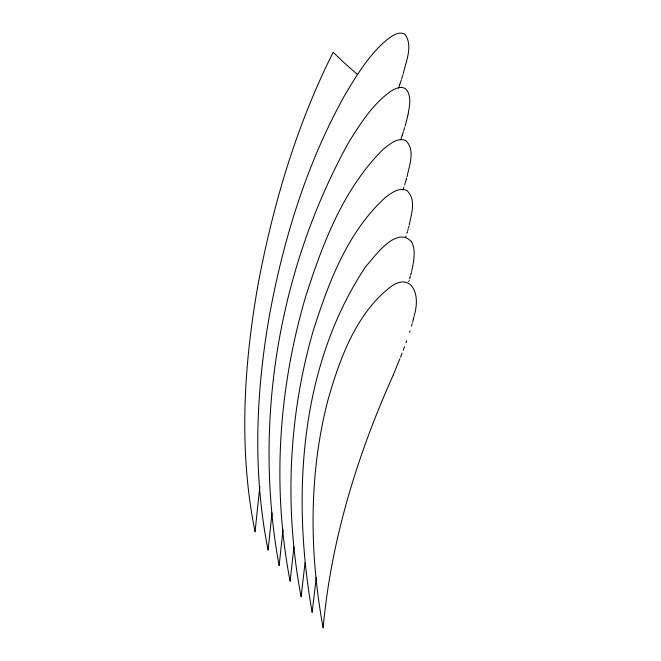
<?xml version="1.0" encoding="UTF-8"?>
<svg xmlns="http://www.w3.org/2000/svg" width="661" height="661" viewBox="0 0 661 661"><rect width="100%" height="100%" fill="white"/><g stroke="black" fill="none" stroke-linecap="round" stroke-linejoin="round"><path stroke-width="0.99" d="M272.002 512.944L268.11 550.142C252.419 472.251 255.881 391.56 269.762 313.678C283.858 237.968 306.952 163.16 344.513 95.647C356.948 74.792 369.887 53.07 389.304 37.9C393.369 35.165 398.5 31.736 403.582 33.653A5.197 5.197 0 0 1 404.482 34.182L405.383 34.975A21.102 21.102 0 0 1 405.796 35.397C412.712 47.047 405.945 61.514 403.317 73.561M259.839 486.364L255.063 531.75C238.464 449.901 243.719 365.136 258.261 283.412C273.324 203.687 296.624 124.896 333.202 52.26A434.88 434.599 -72.8 0 0 357.626 74.569M283.04 529.387L279.116 565.709C252.923 422.42 278.43 269.349 348.917 141.975C360.559 123.425 372.754 103.984 390.973 91.168C394.964 88.723 400.227 85.88 404.854 88.334A5.404 5.404 0 0 1 405.243 88.599L406.284 89.524A22.928 22.928 0 0 1 406.689 89.954C411.712 96.969 409.407 106.33 408.11 114.204M293.963 546.639L290.121 581.267C271.927 487.471 278.57 389.511 305.242 297.995C322.163 244.983 342.662 189.649 382.893 149.617C388.965 144.776 397.096 137.067 405.573 140.454C415.695 149.807 409.266 165.283 407.019 176.817M305.043 562.701L301.127 596.825C284.313 508.879 288.295 416.901 313.198 330.864C328.525 282.842 347.314 232.085 385.528 197.342C391.312 193.02 399.508 186.699 407.036 190.665C416.529 199.977 411.34 213.867 409.184 225.261M316.297 577.507L312.141 612.392C291.782 497.246 299.185 366.467 365.64 266.697C374.217 257.303 396.203 225.137 411.489 241.752M408.052 114.469L407.63 116.402M414.224 315.561C421.578 291.137 409.266 271.646 389.263 287.94C355.304 315.066 339.44 359.749 327.79 400.591C308.687 474.714 309.331 552.968 323.146 627.95C331.021 540.318 357.196 455.412 393.088 375.382M407.622 116.468L405.11 126.111M414.001 316.553L413.282 319.56M411.596 271.448C413.869 261.128 415.992 250.098 411.696 242.133M411.349 272.464L411.175 273.15M413.216 319.841L412.596 322.204M411.076 273.547L410.646 275.207M408.878 226.409L408.531 227.698M410.349 276.306L410.01 277.521M412.224 323.56L411.497 326.129M408.225 228.78L408.044 229.441M406.655 178.115L406.193 179.734M409.903 277.901L409.63 278.851M407.854 230.086L407.705 230.623M406.069 180.139L405.647 181.56M404.689 127.548L403.582 131.184M407.424 231.581L407.234 232.193M409.142 280.504L408.82 281.603M405.441 182.262L404.582 185.03M407.11 232.606L406.928 233.226M402.937 74.8L401.615 78.981M403.26 132.2L402.161 135.604M406.069 235.994L405.871 236.613M410.027 330.946L409.597 332.285M403.888 187.203L402.954 190.046M405.738 237.026L405.54 237.638M401.31 79.931L399.748 84.616M402.128 135.72L401.723 136.951M401.467 137.703L400.748 139.826M399.731 84.674L398.533 88.153M406.697 340.779L405.978 342.786M404.524 346.736L403.227 350.165M402.086 353.131L400.5 357.196M399.831 358.882L393.212 375.076"/></g></svg>
